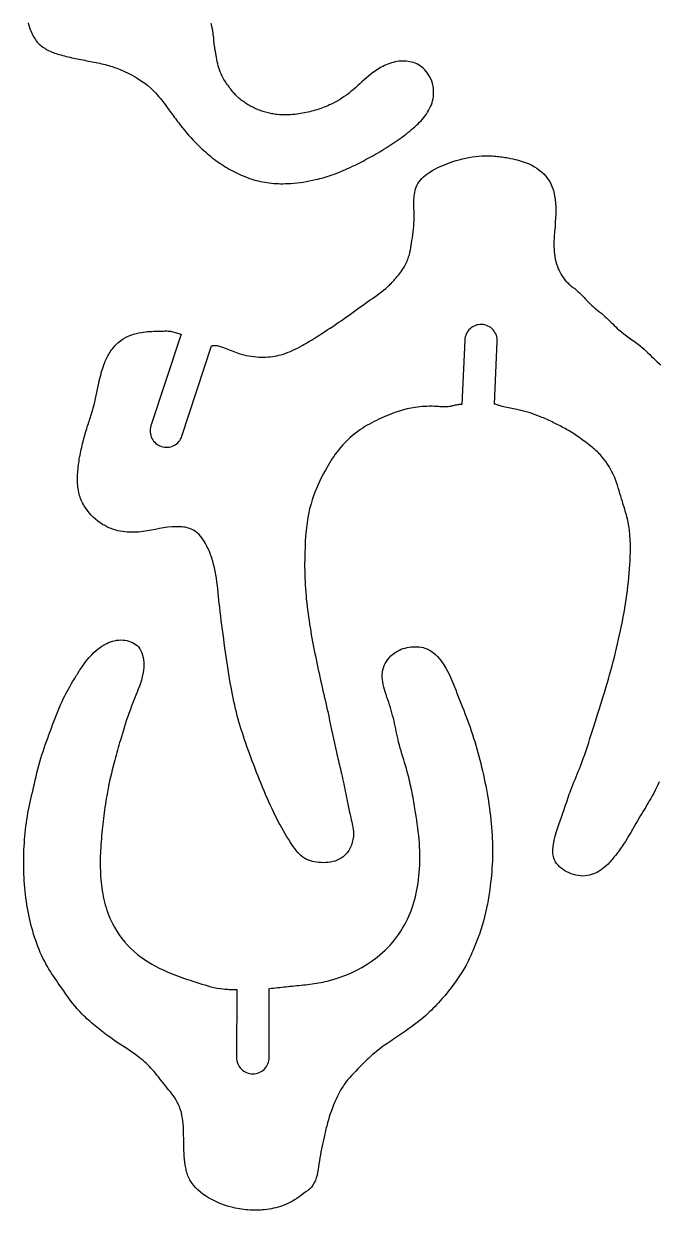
# Model space of a CAD drawing. Extents: x 0 to 235, y 0 to 140.
# Drawn here: x 1.4 to 30.7, y 2.2 to 56.8 of the extents above; entities that cross this region are included whole.
import ezdxf

# ---------------------------------------------------------------- set-up
doc = ezdxf.new("R2010")
doc.units = 0
doc.layers.add('CK_LEVEL_1', color=1, linetype='CONTINUOUS')

msp = doc.modelspace()

# ---------------------------------------------------------------- linework, layer by layer
at = {"layer": 'CK_LEVEL_1'}
msp.add_lwpolyline([(1.651, 56.871), (1.672, 56.794), (1.695, 56.717), (1.719, 56.64), (1.746, 56.565), (1.773, 56.495), (1.802, 56.426), (1.833, 56.358), (1.867, 56.291), (1.902, 56.226), (1.941, 56.162), (1.982, 56.1), (2.026, 56.041), (2.073, 55.984), (2.116, 55.937), (2.161, 55.891), (2.208, 55.848), (2.257, 55.807), (2.308, 55.767), (2.36, 55.73), (2.414, 55.694), (2.469, 55.661), (2.524, 55.629), (2.592, 55.594), (2.66, 55.562), (2.729, 55.531), (2.8, 55.503), (2.871, 55.477), (2.942, 55.452), (3.014, 55.429), (3.087, 55.407), (3.16, 55.386), (3.242, 55.363), (3.325, 55.341), (3.408, 55.321), (3.491, 55.3), (3.574, 55.281), (3.657, 55.262), (3.74, 55.244), (3.824, 55.227), (3.907, 55.209), (3.995, 55.192), (4.082, 55.174), (4.17, 55.157), (4.257, 55.14), (4.345, 55.123), (4.432, 55.106), (4.52, 55.089), (4.607, 55.071), (4.695, 55.054), (4.779, 55.037), (4.864, 55.019), (4.948, 55.002), (5.033, 54.983), (5.117, 54.963), (5.2, 54.943), (5.284, 54.921), (5.366, 54.898), (5.449, 54.874), (5.522, 54.851), (5.595, 54.826), (5.668, 54.8), (5.74, 54.774), (5.812, 54.746), (5.884, 54.717), (5.955, 54.687), (6.026, 54.655), (6.096, 54.623), (6.258, 54.546), (6.417, 54.464), (6.574, 54.377), (6.727, 54.285), (6.877, 54.187), (7.022, 54.084), (7.163, 53.974), (7.298, 53.859), (7.427, 53.737), (7.514, 53.647), (7.598, 53.555), (7.679, 53.46), (7.758, 53.364), (7.836, 53.265), (7.912, 53.165), (7.987, 53.065), (8.061, 52.963), (8.135, 52.862), (8.185, 52.794), (8.234, 52.726), (8.284, 52.658), (8.334, 52.591), (8.384, 52.523), (8.434, 52.456), (8.485, 52.389), (8.536, 52.322), (8.587, 52.255), (8.675, 52.142), (8.765, 52.029), (8.856, 51.917), (8.949, 51.806), (9.043, 51.697), (9.139, 51.589), (9.236, 51.483), (9.335, 51.378), (9.436, 51.275), (9.51, 51.201), (9.585, 51.129), (9.661, 51.058), (9.738, 50.988), (9.816, 50.919), (9.894, 50.851), (9.974, 50.784), (10.055, 50.718), (10.137, 50.653), (10.22, 50.59), (10.303, 50.528), (10.388, 50.467), (10.473, 50.407), (10.559, 50.349), (10.647, 50.292), (10.735, 50.237), (10.824, 50.183), (10.914, 50.131), (11.004, 50.08), (11.095, 50.031), (11.187, 49.984), (11.28, 49.939), (11.374, 49.895), (11.468, 49.853), (11.564, 49.812), (11.66, 49.774), (11.757, 49.737), (11.854, 49.703), (11.952, 49.67), (12.051, 49.64), (12.151, 49.611), (12.251, 49.585), (12.351, 49.561), (12.452, 49.54), (12.554, 49.521), (12.656, 49.504), (12.76, 49.49), (12.865, 49.478), (12.969, 49.469), (13.074, 49.463), (13.18, 49.458), (13.285, 49.456), (13.39, 49.456), (13.496, 49.458), (13.601, 49.462), (13.747, 49.47), (13.892, 49.481), (14.036, 49.495), (14.181, 49.513), (14.325, 49.533), (14.468, 49.557), (14.611, 49.583), (14.754, 49.612), (14.896, 49.644), (14.993, 49.667), (15.09, 49.692), (15.187, 49.718), (15.283, 49.745), (15.379, 49.773), (15.475, 49.803), (15.57, 49.834), (15.665, 49.867), (15.759, 49.9), (15.881, 49.946), (16.003, 49.994), (16.123, 50.044), (16.243, 50.096), (16.363, 50.149), (16.481, 50.204), (16.6, 50.26), (16.717, 50.317), (16.834, 50.375), (16.927, 50.422), (17.019, 50.469), (17.111, 50.517), (17.202, 50.565), (17.294, 50.614), (17.385, 50.663), (17.475, 50.713), (17.566, 50.763), (17.656, 50.814), (17.754, 50.87), (17.852, 50.928), (17.949, 50.985), (18.046, 51.044), (18.142, 51.104), (18.238, 51.164), (18.333, 51.225), (18.428, 51.287), (18.522, 51.35), (18.613, 51.413), (18.705, 51.476), (18.795, 51.541), (18.885, 51.607), (18.974, 51.674), (19.062, 51.741), (19.149, 51.81), (19.236, 51.881), (19.321, 51.952), (19.397, 52.016), (19.471, 52.082), (19.545, 52.149), (19.616, 52.217), (19.687, 52.287), (19.755, 52.36), (19.821, 52.434), (19.884, 52.51), (19.945, 52.589), (20.001, 52.667), (20.054, 52.749), (20.104, 52.832), (20.15, 52.917), (20.191, 53.005), (20.228, 53.094), (20.26, 53.185), (20.286, 53.278), (20.307, 53.373), (20.324, 53.488), (20.332, 53.604), (20.332, 53.721), (20.323, 53.838), (20.305, 53.954), (20.279, 54.068), (20.244, 54.18), (20.2, 54.289), (20.148, 54.395), (20.101, 54.476), (20.048, 54.554), (19.99, 54.628), (19.928, 54.698), (19.861, 54.763), (19.79, 54.824), (19.715, 54.879), (19.637, 54.929), (19.555, 54.972), (19.478, 55.006), (19.399, 55.035), (19.319, 55.059), (19.236, 55.078), (19.153, 55.092), (19.069, 55.101), (18.984, 55.106), (18.899, 55.106), (18.815, 55.102), (18.728, 55.094), (18.642, 55.081), (18.557, 55.064), (18.473, 55.044), (18.39, 55.02), (18.308, 54.993), (18.227, 54.963), (18.147, 54.93), (18.068, 54.894), (17.993, 54.858), (17.919, 54.819), (17.846, 54.778), (17.774, 54.736), (17.704, 54.691), (17.634, 54.645), (17.566, 54.597), (17.499, 54.548), (17.433, 54.497), (17.329, 54.412), (17.226, 54.325), (17.126, 54.236), (17.027, 54.145), (16.928, 54.054), (16.829, 53.963), (16.729, 53.873), (16.627, 53.784), (16.524, 53.698), (16.423, 53.618), (16.319, 53.541), (16.213, 53.467), (16.105, 53.395), (15.995, 53.327), (15.883, 53.262), (15.769, 53.2), (15.654, 53.141), (15.537, 53.085), (15.457, 53.049), (15.376, 53.015), (15.295, 52.982), (15.213, 52.95), (15.131, 52.92), (15.048, 52.892), (14.965, 52.865), (14.881, 52.839), (14.797, 52.815), (14.714, 52.792), (14.63, 52.771), (14.546, 52.751), (14.462, 52.732), (14.377, 52.715), (14.292, 52.699), (14.207, 52.685), (14.121, 52.672), (14.036, 52.66), (13.935, 52.648), (13.834, 52.639), (13.732, 52.631), (13.631, 52.626), (13.529, 52.624), (13.428, 52.625), (13.326, 52.628), (13.225, 52.634), (13.124, 52.643), (13.064, 52.651), (13.004, 52.659), (12.944, 52.668), (12.885, 52.679), (12.826, 52.691), (12.766, 52.703), (12.708, 52.717), (12.649, 52.732), (12.59, 52.748), (12.532, 52.765), (12.475, 52.783), (12.417, 52.802), (12.36, 52.822), (12.304, 52.843), (12.248, 52.865), (12.192, 52.888), (12.136, 52.912), (12.081, 52.937), (12.027, 52.963), (11.974, 52.99), (11.921, 53.018), (11.869, 53.047), (11.817, 53.077), (11.765, 53.107), (11.715, 53.139), (11.664, 53.172), (11.615, 53.206), (11.566, 53.24), (11.518, 53.275), (11.471, 53.311), (11.425, 53.348), (11.38, 53.386), (11.335, 53.425), (11.291, 53.465), (11.249, 53.506), (11.208, 53.548), (11.168, 53.59), (11.129, 53.634), (11.091, 53.679), (11.054, 53.724), (11.018, 53.77), (10.983, 53.816), (10.947, 53.863), (10.913, 53.911), (10.878, 53.958), (10.836, 54.018), (10.794, 54.077), (10.753, 54.137), (10.712, 54.198), (10.674, 54.259), (10.636, 54.322), (10.601, 54.385), (10.568, 54.448), (10.537, 54.514), (10.5, 54.604), (10.467, 54.696), (10.438, 54.79), (10.412, 54.886), (10.389, 54.982), (10.367, 55.079), (10.348, 55.177), (10.329, 55.274), (10.311, 55.372), (10.302, 55.419), (10.293, 55.467), (10.284, 55.514), (10.276, 55.561), (10.267, 55.608), (10.259, 55.655), (10.252, 55.703), (10.245, 55.75), (10.238, 55.797), (10.229, 55.874), (10.221, 55.95), (10.213, 56.026), (10.206, 56.103), (10.199, 56.179), (10.192, 56.256), (10.183, 56.332), (10.173, 56.408), (10.162, 56.484), (10.154, 56.528), (10.145, 56.573), (10.136, 56.617), (10.126, 56.662), (10.116, 56.706), (10.105, 56.75), (10.094, 56.795), (10.083, 56.839)], dxfattribs=at)
msp.add_lwpolyline([(30.732, 21.899), (30.669, 21.77), (30.604, 21.641), (30.539, 21.513), (30.472, 21.386), (30.404, 21.259), (30.335, 21.133), (30.278, 21.034), (30.221, 20.935), (30.163, 20.837), (30.104, 20.739), (30.045, 20.641), (29.986, 20.543), (29.927, 20.445), (29.868, 20.347), (29.81, 20.249), (29.73, 20.112), (29.651, 19.975), (29.573, 19.837), (29.494, 19.7), (29.415, 19.563), (29.335, 19.426), (29.253, 19.291), (29.17, 19.156), (29.084, 19.023), (29.039, 18.957), (28.994, 18.89), (28.948, 18.824), (28.901, 18.759), (28.854, 18.694), (28.805, 18.629), (28.757, 18.565), (28.707, 18.502), (28.657, 18.439), (28.611, 18.383), (28.565, 18.327), (28.518, 18.273), (28.47, 18.219), (28.421, 18.166), (28.371, 18.114), (28.319, 18.064), (28.265, 18.014), (28.21, 17.967), (28.133, 17.905), (28.052, 17.846), (27.968, 17.792), (27.882, 17.742), (27.793, 17.698), (27.702, 17.658), (27.609, 17.625), (27.515, 17.599), (27.42, 17.579), (27.314, 17.566), (27.207, 17.562), (27.1, 17.567), (26.993, 17.579), (26.887, 17.6), (26.781, 17.628), (26.676, 17.664), (26.573, 17.707), (26.472, 17.757), (26.383, 17.808), (26.296, 17.864), (26.214, 17.925), (26.136, 17.991), (26.065, 18.062), (26.002, 18.138), (25.947, 18.218), (25.901, 18.302), (25.867, 18.39), (25.849, 18.456), (25.836, 18.524), (25.828, 18.592), (25.825, 18.663), (25.826, 18.734), (25.83, 18.805), (25.837, 18.877), (25.847, 18.949), (25.858, 19.02), (25.893, 19.208), (25.935, 19.393), (25.984, 19.574), (26.038, 19.753), (26.096, 19.93), (26.157, 20.105), (26.219, 20.28), (26.282, 20.455), (26.345, 20.631), (26.379, 20.73), (26.414, 20.829), (26.448, 20.929), (26.482, 21.028), (26.516, 21.128), (26.55, 21.227), (26.585, 21.327), (26.621, 21.426), (26.657, 21.525), (26.704, 21.647), (26.752, 21.769), (26.801, 21.89), (26.851, 22.011), (26.901, 22.132), (26.95, 22.253), (27, 22.375), (27.049, 22.496), (27.097, 22.618), (27.165, 22.798), (27.231, 22.979), (27.295, 23.161), (27.357, 23.343), (27.418, 23.526), (27.477, 23.71), (27.536, 23.893), (27.595, 24.077), (27.653, 24.261), (27.715, 24.457), (27.778, 24.653), (27.841, 24.848), (27.903, 25.044), (27.965, 25.239), (28.027, 25.435), (28.089, 25.631), (28.149, 25.827), (28.209, 26.024), (28.269, 26.226), (28.328, 26.428), (28.387, 26.631), (28.444, 26.834), (28.5, 27.038), (28.554, 27.241), (28.608, 27.445), (28.661, 27.65), (28.712, 27.855), (28.762, 28.059), (28.811, 28.263), (28.858, 28.468), (28.904, 28.673), (28.949, 28.879), (28.992, 29.085), (29.033, 29.291), (29.072, 29.497), (29.11, 29.704), (29.144, 29.905), (29.176, 30.106), (29.207, 30.307), (29.236, 30.509), (29.262, 30.711), (29.287, 30.913), (29.31, 31.116), (29.33, 31.319), (29.349, 31.522), (29.365, 31.714), (29.378, 31.907), (29.389, 32.1), (29.396, 32.293), (29.401, 32.486), (29.401, 32.679), (29.398, 32.872), (29.39, 33.065), (29.377, 33.258), (29.37, 33.343), (29.361, 33.429), (29.351, 33.514), (29.34, 33.6), (29.328, 33.685), (29.314, 33.769), (29.298, 33.854), (29.281, 33.938), (29.262, 34.022), (29.24, 34.11), (29.217, 34.198), (29.191, 34.286), (29.165, 34.373), (29.138, 34.461), (29.111, 34.548), (29.083, 34.635), (29.056, 34.722), (29.029, 34.809), (28.991, 34.936), (28.954, 35.064), (28.917, 35.191), (28.88, 35.319), (28.842, 35.446), (28.802, 35.572), (28.759, 35.698), (28.714, 35.822), (28.664, 35.945), (28.61, 36.068), (28.551, 36.19), (28.488, 36.309), (28.42, 36.426), (28.348, 36.54), (28.271, 36.651), (28.19, 36.758), (28.105, 36.863), (28.015, 36.963), (27.965, 37.015), (27.914, 37.066), (27.862, 37.116), (27.809, 37.165), (27.755, 37.213), (27.701, 37.26), (27.646, 37.307), (27.59, 37.353), (27.533, 37.398), (27.419, 37.489), (27.303, 37.577), (27.185, 37.664), (27.067, 37.748), (26.946, 37.83), (26.825, 37.911), (26.702, 37.989), (26.577, 38.065), (26.452, 38.138), (26.388, 38.175), (26.323, 38.211), (26.258, 38.246), (26.193, 38.281), (26.128, 38.315), (26.062, 38.349), (25.997, 38.382), (25.931, 38.415), (25.864, 38.447), (25.797, 38.48), (25.73, 38.512), (25.663, 38.543), (25.595, 38.574), (25.528, 38.604), (25.46, 38.634), (25.391, 38.663), (25.323, 38.692), (25.254, 38.72), (25.136, 38.766), (25.017, 38.81), (24.897, 38.853), (24.776, 38.893), (24.655, 38.93), (24.533, 38.966), (24.41, 38.999), (24.287, 39.029), (24.163, 39.056), (24.087, 39.071), (24.012, 39.086), (23.936, 39.1), (23.861, 39.114), (23.786, 39.129), (23.711, 39.144), (23.636, 39.16), (23.561, 39.178), (23.487, 39.197), (23.448, 39.208), (23.41, 39.219), (23.371, 39.231), (23.333, 39.243), (23.294, 39.256), (23.256, 39.268), (23.218, 39.281), (23.179, 39.294), (23.141, 39.307), (23.268, 42.187, 0.414214), (22.551, 42.97, 0.414214), (21.768, 42.253), (21.637, 39.278), (21.618, 39.278), (21.598, 39.279), (21.578, 39.279), (21.558, 39.279), (21.539, 39.279), (21.519, 39.278), (21.499, 39.277), (21.48, 39.276), (21.46, 39.274), (21.416, 39.269), (21.371, 39.26), (21.327, 39.251), (21.283, 39.24), (21.238, 39.229), (21.194, 39.217), (21.15, 39.206), (21.106, 39.196), (21.062, 39.187), (20.999, 39.179), (20.936, 39.174), (20.872, 39.172), (20.808, 39.172), (20.744, 39.175), (20.68, 39.178), (20.616, 39.183), (20.551, 39.188), (20.487, 39.192), (20.374, 39.198), (20.261, 39.202), (20.148, 39.202), (20.035, 39.2), (19.923, 39.196), (19.811, 39.188), (19.699, 39.178), (19.588, 39.165), (19.477, 39.149), (19.298, 39.117), (19.12, 39.078), (18.944, 39.033), (18.768, 38.982), (18.594, 38.925), (18.422, 38.863), (18.251, 38.797), (18.082, 38.726), (17.914, 38.653), (17.804, 38.602), (17.695, 38.551), (17.587, 38.497), (17.48, 38.442), (17.374, 38.385), (17.269, 38.326), (17.166, 38.264), (17.064, 38.201), (16.963, 38.134), (16.837, 38.045), (16.713, 37.951), (16.593, 37.853), (16.476, 37.751), (16.362, 37.645), (16.252, 37.535), (16.145, 37.422), (16.043, 37.305), (15.944, 37.185), (15.87, 37.089), (15.798, 36.991), (15.728, 36.891), (15.661, 36.79), (15.595, 36.687), (15.531, 36.583), (15.469, 36.478), (15.408, 36.372), (15.348, 36.265), (15.259, 36.099), (15.172, 35.932), (15.089, 35.763), (15.01, 35.592), (14.935, 35.42), (14.864, 35.246), (14.798, 35.071), (14.738, 34.893), (14.684, 34.714), (14.62, 34.471), (14.566, 34.226), (14.522, 33.978), (14.486, 33.728), (14.458, 33.477), (14.436, 33.225), (14.419, 32.972), (14.407, 32.719), (14.399, 32.466), (14.395, 32.299), (14.392, 32.133), (14.391, 31.967), (14.391, 31.801), (14.393, 31.635), (14.396, 31.469), (14.401, 31.303), (14.407, 31.137), (14.416, 30.972), (14.426, 30.807), (14.439, 30.643), (14.453, 30.479), (14.468, 30.314), (14.486, 30.15), (14.504, 29.986), (14.525, 29.822), (14.546, 29.659), (14.569, 29.495), (14.593, 29.332), (14.617, 29.169), (14.643, 29.006), (14.67, 28.843), (14.698, 28.681), (14.727, 28.519), (14.757, 28.356), (14.787, 28.194), (14.818, 28.033), (14.85, 27.871), (14.883, 27.709), (14.916, 27.548), (14.95, 27.386), (14.984, 27.225), (15.019, 27.064), (15.054, 26.903), (15.09, 26.742), (15.126, 26.581), (15.162, 26.42), (15.198, 26.26), (15.235, 26.099), (15.272, 25.939), (15.308, 25.778), (15.345, 25.618), (15.381, 25.457), (15.417, 25.296), (15.453, 25.136), (15.498, 24.928), (15.543, 24.72), (15.588, 24.512), (15.632, 24.304), (15.677, 24.096), (15.721, 23.889), (15.766, 23.681), (15.812, 23.473), (15.858, 23.266), (15.88, 23.169), (15.903, 23.073), (15.925, 22.976), (15.947, 22.88), (15.97, 22.783), (15.992, 22.687), (16.015, 22.59), (16.037, 22.494), (16.059, 22.397), (16.086, 22.281), (16.113, 22.165), (16.139, 22.049), (16.165, 21.933), (16.19, 21.817), (16.215, 21.701), (16.24, 21.584), (16.264, 21.468), (16.287, 21.351), (16.309, 21.237), (16.331, 21.123), (16.352, 21.008), (16.374, 20.894), (16.396, 20.78), (16.419, 20.666), (16.443, 20.552), (16.469, 20.439), (16.496, 20.326), (16.518, 20.238), (16.541, 20.149), (16.563, 20.061), (16.584, 19.973), (16.602, 19.884), (16.618, 19.794), (16.631, 19.704), (16.639, 19.613), (16.641, 19.521), (16.635, 19.386), (16.616, 19.251), (16.585, 19.118), (16.543, 18.987), (16.489, 18.861), (16.424, 18.742), (16.348, 18.632), (16.262, 18.532), (16.165, 18.445), (16.079, 18.384), (15.988, 18.332), (15.892, 18.289), (15.791, 18.254), (15.687, 18.226), (15.58, 18.204), (15.471, 18.19), (15.361, 18.181), (15.25, 18.177), (15.149, 18.178), (15.048, 18.184), (14.948, 18.195), (14.85, 18.21), (14.754, 18.231), (14.66, 18.257), (14.569, 18.29), (14.482, 18.329), (14.399, 18.374), (14.31, 18.433), (14.227, 18.5), (14.148, 18.574), (14.073, 18.653), (14.001, 18.738), (13.933, 18.826), (13.868, 18.917), (13.805, 19.01), (13.743, 19.104), (13.658, 19.238), (13.575, 19.373), (13.494, 19.507), (13.416, 19.642), (13.34, 19.777), (13.265, 19.913), (13.192, 20.05), (13.121, 20.187), (13.051, 20.325), (12.971, 20.487), (12.892, 20.651), (12.815, 20.816), (12.739, 20.982), (12.665, 21.149), (12.592, 21.316), (12.52, 21.484), (12.449, 21.653), (12.38, 21.822), (12.31, 21.994), (12.242, 22.166), (12.174, 22.339), (12.108, 22.512), (12.042, 22.685), (11.978, 22.858), (11.914, 23.032), (11.85, 23.206), (11.788, 23.38), (11.733, 23.534), (11.679, 23.689), (11.626, 23.844), (11.574, 24), (11.523, 24.156), (11.473, 24.312), (11.425, 24.468), (11.378, 24.626), (11.333, 24.783), (11.289, 24.946), (11.247, 25.109), (11.206, 25.272), (11.168, 25.436), (11.131, 25.601), (11.096, 25.766), (11.062, 25.931), (11.03, 26.096), (10.999, 26.262), (10.963, 26.463), (10.929, 26.665), (10.896, 26.867), (10.865, 27.069), (10.835, 27.271), (10.805, 27.473), (10.776, 27.675), (10.747, 27.878), (10.718, 28.08), (10.689, 28.287), (10.66, 28.493), (10.631, 28.7), (10.602, 28.907), (10.574, 29.114), (10.548, 29.32), (10.522, 29.527), (10.498, 29.735), (10.476, 29.942), (10.459, 30.109), (10.442, 30.276), (10.426, 30.443), (10.409, 30.61), (10.392, 30.777), (10.373, 30.944), (10.351, 31.111), (10.327, 31.277), (10.3, 31.443), (10.285, 31.523), (10.27, 31.602), (10.253, 31.682), (10.236, 31.761), (10.217, 31.839), (10.198, 31.917), (10.177, 31.995), (10.155, 32.073), (10.131, 32.149), (10.108, 32.221), (10.083, 32.293), (10.057, 32.364), (10.03, 32.435), (10.001, 32.505), (9.971, 32.575), (9.939, 32.645), (9.906, 32.714), (9.871, 32.784), (9.823, 32.875), (9.772, 32.964), (9.717, 33.052), (9.659, 33.136), (9.597, 33.217), (9.53, 33.292), (9.459, 33.362), (9.382, 33.425), (9.3, 33.479), (9.236, 33.515), (9.168, 33.545), (9.098, 33.571), (9.026, 33.593), (8.953, 33.612), (8.878, 33.626), (8.802, 33.638), (8.726, 33.646), (8.65, 33.652), (8.457, 33.656), (8.266, 33.646), (8.076, 33.626), (7.887, 33.598), (7.699, 33.565), (7.511, 33.529), (7.323, 33.493), (7.135, 33.46), (6.945, 33.432), (6.841, 33.42), (6.736, 33.41), (6.632, 33.403), (6.527, 33.399), (6.422, 33.398), (6.317, 33.4), (6.213, 33.406), (6.109, 33.416), (6.005, 33.43), (5.897, 33.449), (5.79, 33.472), (5.684, 33.5), (5.579, 33.532), (5.476, 33.569), (5.374, 33.61), (5.275, 33.656), (5.177, 33.706), (5.082, 33.761), (4.968, 33.834), (4.859, 33.913), (4.753, 33.999), (4.653, 34.09), (4.558, 34.187), (4.468, 34.288), (4.384, 34.394), (4.306, 34.505), (4.234, 34.619), (4.197, 34.684), (4.162, 34.75), (4.129, 34.817), (4.099, 34.884), (4.07, 34.953), (4.045, 35.023), (4.021, 35.093), (4.001, 35.164), (3.983, 35.235), (3.966, 35.316), (3.952, 35.396), (3.941, 35.477), (3.933, 35.559), (3.927, 35.641), (3.923, 35.723), (3.922, 35.806), (3.922, 35.888), (3.924, 35.97), (3.928, 36.06), (3.933, 36.149), (3.94, 36.238), (3.948, 36.327), (3.957, 36.416), (3.968, 36.504), (3.98, 36.593), (3.994, 36.681), (4.008, 36.769), (4.024, 36.859), (4.041, 36.949), (4.059, 37.039), (4.078, 37.129), (4.098, 37.218), (4.118, 37.308), (4.14, 37.397), (4.162, 37.486), (4.184, 37.575), (4.207, 37.66), (4.229, 37.745), (4.252, 37.829), (4.276, 37.914), (4.3, 37.998), (4.325, 38.082), (4.35, 38.166), (4.376, 38.25), (4.403, 38.334), (4.427, 38.406), (4.451, 38.479), (4.475, 38.552), (4.499, 38.625), (4.523, 38.697), (4.546, 38.77), (4.569, 38.843), (4.592, 38.916), (4.614, 38.989), (4.653, 39.13), (4.689, 39.271), (4.723, 39.413), (4.755, 39.556), (4.785, 39.699), (4.815, 39.842), (4.845, 39.985), (4.875, 40.129), (4.905, 40.272), (4.929, 40.379), (4.954, 40.485), (4.98, 40.591), (5.008, 40.697), (5.037, 40.802), (5.069, 40.907), (5.103, 41.01), (5.139, 41.113), (5.179, 41.215), (5.205, 41.277), (5.232, 41.339), (5.26, 41.4), (5.29, 41.461), (5.321, 41.521), (5.353, 41.58), (5.388, 41.639), (5.423, 41.696), (5.46, 41.753), (5.495, 41.802), (5.532, 41.851), (5.569, 41.899), (5.609, 41.946), (5.649, 41.992), (5.691, 42.036), (5.734, 42.079), (5.779, 42.12), (5.825, 42.16), (5.926, 42.237), (6.032, 42.308), (6.143, 42.371), (6.258, 42.427), (6.377, 42.477), (6.498, 42.519), (6.622, 42.556), (6.747, 42.585), (6.872, 42.609), (6.967, 42.623), (7.062, 42.633), (7.157, 42.641), (7.252, 42.648), (7.347, 42.652), (7.442, 42.656), (7.537, 42.659), (7.633, 42.661), (7.729, 42.665), (7.782, 42.667), (7.835, 42.669), (7.888, 42.67), (7.942, 42.671), (7.995, 42.672), (8.048, 42.671), (8.1, 42.668), (8.153, 42.664), (8.205, 42.658), (8.26, 42.649), (8.315, 42.638), (8.37, 42.624), (8.425, 42.609), (8.479, 42.592), (8.533, 42.574), (8.587, 42.556), (8.641, 42.536), (8.695, 42.517), (7.311, 38.296), (7.311, 38.296, 0.414214), (7.79, 37.349, 0.414214), (8.737, 37.829), (10.1, 41.986), (10.112, 41.989), (10.124, 41.991), (10.136, 41.994), (10.148, 41.996), (10.161, 41.998), (10.173, 42), (10.185, 42.002), (10.197, 42.003), (10.209, 42.004), (10.258, 42.006), (10.307, 42.004), (10.356, 41.997), (10.405, 41.987), (10.454, 41.975), (10.502, 41.96), (10.55, 41.943), (10.598, 41.925), (10.646, 41.907), (10.727, 41.875), (10.807, 41.843), (10.886, 41.811), (10.965, 41.78), (11.044, 41.75), (11.123, 41.72), (11.202, 41.692), (11.281, 41.664), (11.361, 41.638), (11.473, 41.605), (11.586, 41.576), (11.7, 41.549), (11.816, 41.526), (11.932, 41.507), (12.049, 41.492), (12.167, 41.48), (12.284, 41.472), (12.402, 41.468), (12.503, 41.467), (12.604, 41.47), (12.704, 41.476), (12.805, 41.484), (12.904, 41.496), (13.004, 41.511), (13.102, 41.529), (13.2, 41.551), (13.297, 41.575), (13.41, 41.609), (13.522, 41.646), (13.633, 41.688), (13.742, 41.733), (13.85, 41.781), (13.957, 41.832), (14.063, 41.885), (14.168, 41.941), (14.272, 41.998), (14.36, 42.047), (14.447, 42.098), (14.534, 42.15), (14.62, 42.202), (14.706, 42.254), (14.791, 42.308), (14.876, 42.361), (14.961, 42.415), (15.046, 42.469), (15.175, 42.551), (15.304, 42.634), (15.432, 42.717), (15.56, 42.801), (15.688, 42.885), (15.815, 42.97), (15.942, 43.055), (16.068, 43.142), (16.194, 43.229), (16.318, 43.317), (16.442, 43.406), (16.565, 43.495), (16.689, 43.584), (16.812, 43.674), (16.935, 43.763), (17.059, 43.852), (17.183, 43.941), (17.308, 44.028), (17.413, 44.101), (17.518, 44.173), (17.623, 44.245), (17.727, 44.318), (17.83, 44.393), (17.932, 44.469), (18.031, 44.547), (18.128, 44.628), (18.223, 44.713), (18.261, 44.749), (18.299, 44.785), (18.336, 44.822), (18.373, 44.86), (18.409, 44.898), (18.445, 44.936), (18.48, 44.975), (18.516, 45.014), (18.551, 45.053), (18.605, 45.115), (18.658, 45.177), (18.711, 45.24), (18.762, 45.303), (18.811, 45.368), (18.859, 45.434), (18.905, 45.501), (18.949, 45.569), (18.99, 45.639), (19.023, 45.699), (19.054, 45.761), (19.083, 45.823), (19.11, 45.886), (19.135, 45.95), (19.159, 46.015), (19.18, 46.08), (19.2, 46.146), (19.218, 46.212), (19.232, 46.266), (19.245, 46.321), (19.256, 46.376), (19.267, 46.431), (19.278, 46.487), (19.287, 46.542), (19.296, 46.598), (19.305, 46.653), (19.314, 46.709), (19.334, 46.839), (19.353, 46.97), (19.371, 47.101), (19.387, 47.232), (19.402, 47.363), (19.414, 47.495), (19.423, 47.626), (19.43, 47.757), (19.434, 47.888), (19.434, 47.97), (19.434, 48.052), (19.433, 48.134), (19.431, 48.216), (19.429, 48.299), (19.427, 48.381), (19.426, 48.464), (19.425, 48.548), (19.426, 48.632), (19.428, 48.718), (19.432, 48.804), (19.438, 48.889), (19.448, 48.974), (19.461, 49.058), (19.478, 49.141), (19.5, 49.222), (19.527, 49.3), (19.56, 49.376), (19.607, 49.462), (19.662, 49.543), (19.724, 49.621), (19.792, 49.695), (19.865, 49.765), (19.943, 49.831), (20.024, 49.894), (20.108, 49.953), (20.194, 50.01), (20.303, 50.076), (20.413, 50.138), (20.525, 50.196), (20.637, 50.25), (20.751, 50.301), (20.867, 50.348), (20.983, 50.392), (21.1, 50.434), (21.219, 50.474), (21.365, 50.519), (21.512, 50.561), (21.66, 50.6), (21.81, 50.634), (21.96, 50.665), (22.112, 50.69), (22.263, 50.711), (22.416, 50.727), (22.568, 50.737), (22.647, 50.741), (22.725, 50.742), (22.803, 50.742), (22.881, 50.741), (22.96, 50.739), (23.038, 50.735), (23.116, 50.73), (23.194, 50.723), (23.272, 50.716), (23.342, 50.708), (23.411, 50.7), (23.481, 50.69), (23.55, 50.68), (23.619, 50.669), (23.688, 50.658), (23.757, 50.645), (23.826, 50.633), (23.895, 50.619), (23.99, 50.599), (24.085, 50.577), (24.179, 50.554), (24.273, 50.529), (24.366, 50.501), (24.459, 50.471), (24.551, 50.439), (24.642, 50.403), (24.732, 50.364), (24.854, 50.304), (24.974, 50.238), (25.09, 50.165), (25.201, 50.085), (25.307, 49.999), (25.407, 49.906), (25.499, 49.808), (25.583, 49.702), (25.658, 49.591), (25.699, 49.521), (25.736, 49.448), (25.769, 49.374), (25.8, 49.298), (25.827, 49.22), (25.851, 49.142), (25.873, 49.062), (25.892, 48.983), (25.908, 48.902), (25.934, 48.731), (25.952, 48.559), (25.961, 48.387), (25.963, 48.214), (25.959, 48.041), (25.951, 47.868), (25.939, 47.694), (25.926, 47.521), (25.911, 47.348), (25.904, 47.261), (25.897, 47.174), (25.891, 47.087), (25.885, 47), (25.881, 46.913), (25.877, 46.826), (25.875, 46.739), (25.875, 46.651), (25.876, 46.564), (25.881, 46.448), (25.89, 46.331), (25.903, 46.215), (25.92, 46.1), (25.941, 45.985), (25.968, 45.871), (26, 45.759), (26.037, 45.648), (26.079, 45.538), (26.118, 45.451), (26.161, 45.364), (26.208, 45.28), (26.258, 45.198), (26.313, 45.119), (26.371, 45.043), (26.432, 44.97), (26.498, 44.9), (26.567, 44.835), (26.603, 44.803), (26.641, 44.772), (26.678, 44.742), (26.717, 44.712), (26.755, 44.682), (26.793, 44.653), (26.832, 44.623), (26.87, 44.593), (26.907, 44.563), (26.982, 44.497), (27.054, 44.429), (27.125, 44.359), (27.194, 44.288), (27.263, 44.215), (27.331, 44.143), (27.4, 44.07), (27.469, 43.999), (27.54, 43.929), (27.614, 43.861), (27.689, 43.794), (27.766, 43.729), (27.844, 43.664), (27.921, 43.6), (27.999, 43.536), (28.077, 43.472), (28.154, 43.406), (28.229, 43.34), (28.302, 43.273), (28.373, 43.205), (28.444, 43.136), (28.514, 43.066), (28.584, 42.997), (28.654, 42.927), (28.725, 42.859), (28.797, 42.792), (28.87, 42.726), (28.985, 42.629), (29.104, 42.536), (29.224, 42.445), (29.346, 42.356), (29.469, 42.268), (29.591, 42.18), (29.712, 42.09), (29.831, 41.998), (29.947, 41.903), (30.036, 41.826), (30.122, 41.746), (30.208, 41.665), (30.292, 41.584), (30.377, 41.501), (30.462, 41.419), (30.547, 41.337), (30.634, 41.257), (30.723, 41.178), (30.808, 41.107)], format="xyb", dxfattribs=at)
msp.add_lwpolyline([(11.972, 2.166), (11.874, 2.17), (11.776, 2.177), (11.678, 2.185), (11.581, 2.197), (11.483, 2.21), (11.386, 2.226), (11.29, 2.244), (11.193, 2.263), (11.098, 2.285), (10.965, 2.319), (10.834, 2.356), (10.705, 2.398), (10.576, 2.444), (10.449, 2.494), (10.324, 2.549), (10.2, 2.608), (10.078, 2.673), (9.957, 2.742), (9.829, 2.823), (9.705, 2.91), (9.585, 3.003), (9.471, 3.102), (9.364, 3.207), (9.266, 3.319), (9.178, 3.437), (9.101, 3.561), (9.036, 3.692), (9.012, 3.75), (8.991, 3.81), (8.971, 3.87), (8.954, 3.932), (8.939, 3.994), (8.925, 4.056), (8.913, 4.119), (8.902, 4.182), (8.892, 4.246), (8.873, 4.383), (8.858, 4.52), (8.846, 4.657), (8.837, 4.794), (8.83, 4.931), (8.826, 5.069), (8.822, 5.206), (8.82, 5.344), (8.818, 5.483), (8.816, 5.615), (8.814, 5.747), (8.81, 5.88), (8.804, 6.012), (8.794, 6.143), (8.781, 6.274), (8.763, 6.404), (8.739, 6.534), (8.709, 6.662), (8.694, 6.717), (8.677, 6.773), (8.659, 6.827), (8.64, 6.882), (8.619, 6.936), (8.597, 6.989), (8.574, 7.042), (8.549, 7.094), (8.522, 7.145), (8.467, 7.243), (8.406, 7.339), (8.342, 7.432), (8.275, 7.524), (8.205, 7.614), (8.134, 7.703), (8.062, 7.791), (7.989, 7.88), (7.917, 7.969), (7.851, 8.053), (7.785, 8.137), (7.719, 8.222), (7.653, 8.307), (7.587, 8.391), (7.52, 8.474), (7.452, 8.556), (7.382, 8.637), (7.311, 8.716), (7.239, 8.792), (7.164, 8.865), (7.088, 8.937), (7.01, 9.007), (6.931, 9.076), (6.85, 9.142), (6.767, 9.208), (6.684, 9.271), (6.599, 9.334), (6.481, 9.417), (6.362, 9.499), (6.242, 9.579), (6.121, 9.658), (5.999, 9.737), (5.878, 9.816), (5.758, 9.895), (5.638, 9.976), (5.52, 10.058), (5.44, 10.116), (5.361, 10.174), (5.283, 10.233), (5.205, 10.292), (5.127, 10.353), (5.05, 10.414), (4.973, 10.475), (4.897, 10.537), (4.82, 10.599), (4.743, 10.662), (4.665, 10.726), (4.588, 10.79), (4.512, 10.855), (4.437, 10.92), (4.362, 10.987), (4.289, 11.054), (4.216, 11.123), (4.146, 11.193), (4.028, 11.317), (3.915, 11.445), (3.805, 11.577), (3.698, 11.711), (3.594, 11.848), (3.492, 11.986), (3.392, 12.126), (3.292, 12.267), (3.193, 12.408), (3.117, 12.515), (3.041, 12.623), (2.966, 12.73), (2.892, 12.839), (2.818, 12.947), (2.746, 13.057), (2.675, 13.167), (2.607, 13.279), (2.54, 13.391), (2.469, 13.519), (2.4, 13.648), (2.334, 13.779), (2.272, 13.912), (2.212, 14.046), (2.154, 14.181), (2.1, 14.317), (2.048, 14.454), (1.999, 14.593), (1.95, 14.738), (1.903, 14.885), (1.859, 15.032), (1.818, 15.18), (1.779, 15.329), (1.743, 15.478), (1.709, 15.628), (1.677, 15.778), (1.648, 15.929), (1.62, 16.084), (1.594, 16.241), (1.57, 16.397), (1.549, 16.554), (1.529, 16.711), (1.512, 16.869), (1.497, 17.026), (1.484, 17.184), (1.473, 17.342), (1.464, 17.501), (1.457, 17.66), (1.452, 17.819), (1.448, 17.978), (1.447, 18.137), (1.447, 18.297), (1.45, 18.456), (1.454, 18.615), (1.459, 18.774), (1.467, 18.93), (1.476, 19.086), (1.486, 19.241), (1.499, 19.396), (1.513, 19.551), (1.53, 19.706), (1.549, 19.861), (1.57, 20.015), (1.593, 20.169), (1.617, 20.314), (1.643, 20.459), (1.671, 20.604), (1.7, 20.748), (1.731, 20.893), (1.762, 21.037), (1.794, 21.181), (1.826, 21.325), (1.859, 21.469), (1.898, 21.639), (1.936, 21.809), (1.975, 21.979), (2.015, 22.149), (2.057, 22.318), (2.099, 22.487), (2.144, 22.655), (2.19, 22.823), (2.239, 22.99), (2.287, 23.145), (2.337, 23.299), (2.389, 23.452), (2.442, 23.606), (2.497, 23.759), (2.552, 23.911), (2.608, 24.064), (2.664, 24.216), (2.721, 24.368), (2.779, 24.524), (2.837, 24.68), (2.895, 24.836), (2.955, 24.991), (3.016, 25.146), (3.079, 25.299), (3.144, 25.452), (3.212, 25.603), (3.284, 25.753), (3.341, 25.867), (3.4, 25.98), (3.46, 26.093), (3.522, 26.204), (3.586, 26.315), (3.65, 26.425), (3.715, 26.535), (3.781, 26.644), (3.848, 26.753), (3.882, 26.809), (3.917, 26.865), (3.952, 26.921), (3.987, 26.976), (4.022, 27.032), (4.058, 27.087), (4.095, 27.142), (4.132, 27.196), (4.169, 27.251), (4.262, 27.379), (4.359, 27.504), (4.46, 27.626), (4.567, 27.743), (4.678, 27.855), (4.796, 27.961), (4.918, 28.059), (5.047, 28.149), (5.183, 28.229), (5.269, 28.274), (5.358, 28.314), (5.449, 28.35), (5.541, 28.38), (5.635, 28.404), (5.731, 28.422), (5.828, 28.433), (5.926, 28.438), (6.025, 28.434), (6.113, 28.424), (6.201, 28.408), (6.288, 28.385), (6.372, 28.356), (6.454, 28.321), (6.531, 28.279), (6.604, 28.232), (6.67, 28.178), (6.73, 28.118), (6.795, 28.035), (6.848, 27.944), (6.892, 27.846), (6.925, 27.743), (6.95, 27.635), (6.966, 27.524), (6.976, 27.412), (6.978, 27.299), (6.974, 27.187), (6.96, 27.033), (6.937, 26.883), (6.906, 26.735), (6.868, 26.59), (6.824, 26.448), (6.775, 26.307), (6.723, 26.167), (6.669, 26.028), (6.614, 25.89), (6.584, 25.814), (6.553, 25.739), (6.523, 25.663), (6.494, 25.588), (6.464, 25.512), (6.434, 25.436), (6.405, 25.36), (6.377, 25.284), (6.348, 25.208), (6.293, 25.056), (6.239, 24.904), (6.187, 24.751), (6.137, 24.597), (6.087, 24.443), (6.039, 24.289), (5.991, 24.135), (5.945, 23.98), (5.899, 23.825), (5.866, 23.71), (5.833, 23.596), (5.8, 23.481), (5.768, 23.366), (5.736, 23.252), (5.705, 23.137), (5.674, 23.022), (5.643, 22.906), (5.613, 22.791), (5.569, 22.622), (5.526, 22.453), (5.485, 22.284), (5.444, 22.114), (5.406, 21.944), (5.369, 21.773), (5.334, 21.603), (5.301, 21.431), (5.27, 21.26), (5.249, 21.13), (5.229, 21.001), (5.209, 20.871), (5.191, 20.741), (5.174, 20.611), (5.158, 20.481), (5.142, 20.35), (5.126, 20.22), (5.111, 20.09), (5.095, 19.955), (5.08, 19.821), (5.066, 19.686), (5.051, 19.552), (5.038, 19.417), (5.025, 19.282), (5.014, 19.147), (5.003, 19.013), (4.994, 18.878), (4.986, 18.743), (4.98, 18.608), (4.975, 18.473), (4.972, 18.338), (4.97, 18.203), (4.97, 18.068), (4.973, 17.933), (4.977, 17.798), (4.983, 17.663), (4.991, 17.531), (5.001, 17.399), (5.013, 17.268), (5.028, 17.136), (5.045, 17.005), (5.065, 16.874), (5.088, 16.744), (5.113, 16.614), (5.141, 16.485), (5.172, 16.358), (5.205, 16.232), (5.242, 16.107), (5.282, 15.983), (5.325, 15.86), (5.372, 15.739), (5.421, 15.618), (5.475, 15.499), (5.532, 15.382), (5.629, 15.2), (5.736, 15.023), (5.851, 14.85), (5.973, 14.684), (6.104, 14.523), (6.242, 14.368), (6.387, 14.22), (6.538, 14.079), (6.696, 13.945), (6.852, 13.825), (7.012, 13.712), (7.177, 13.605), (7.346, 13.504), (7.518, 13.409), (7.694, 13.32), (7.872, 13.235), (8.051, 13.155), (8.233, 13.079), (8.357, 13.03), (8.483, 12.982), (8.609, 12.936), (8.735, 12.891), (8.861, 12.847), (8.988, 12.803), (9.116, 12.761), (9.244, 12.719), (9.372, 12.677), (9.511, 12.631), (9.65, 12.586), (9.79, 12.543), (9.93, 12.502), (10.071, 12.464), (10.213, 12.43), (10.355, 12.401), (10.498, 12.377), (10.642, 12.359), (10.71, 12.353), (10.778, 12.348), (10.847, 12.344), (10.915, 12.342), (10.984, 12.34), (11.052, 12.339), (11.121, 12.338), (11.19, 12.338), (11.259, 12.338), (11.253, 9.204, 0.414214), (12.003, 8.452, 0.414214), (12.754, 9.201), (12.76, 12.383), (12.856, 12.393), (12.952, 12.403), (13.048, 12.413), (13.144, 12.423), (13.24, 12.433), (13.336, 12.443), (13.432, 12.453), (13.528, 12.462), (13.625, 12.472), (13.726, 12.482), (13.827, 12.492), (13.928, 12.503), (14.029, 12.513), (14.13, 12.524), (14.231, 12.534), (14.332, 12.546), (14.433, 12.557), (14.534, 12.57), (14.634, 12.583), (14.734, 12.596), (14.834, 12.611), (14.934, 12.626), (15.034, 12.643), (15.133, 12.66), (15.233, 12.68), (15.332, 12.7), (15.431, 12.723), (15.706, 12.794), (15.978, 12.88), (16.247, 12.978), (16.511, 13.089), (16.769, 13.213), (17.021, 13.349), (17.265, 13.498), (17.502, 13.658), (17.731, 13.83), (17.857, 13.934), (17.98, 14.041), (18.1, 14.152), (18.216, 14.266), (18.328, 14.384), (18.436, 14.506), (18.54, 14.631), (18.64, 14.759), (18.735, 14.891), (18.822, 15.021), (18.904, 15.154), (18.982, 15.289), (19.056, 15.427), (19.125, 15.568), (19.19, 15.71), (19.251, 15.854), (19.307, 16), (19.359, 16.148), (19.408, 16.3), (19.453, 16.454), (19.494, 16.609), (19.53, 16.765), (19.563, 16.922), (19.591, 17.08), (19.616, 17.238), (19.638, 17.397), (19.656, 17.557), (19.671, 17.725), (19.683, 17.894), (19.692, 18.063), (19.697, 18.232), (19.699, 18.401), (19.698, 18.57), (19.694, 18.739), (19.686, 18.908), (19.676, 19.077), (19.662, 19.254), (19.645, 19.432), (19.625, 19.609), (19.604, 19.785), (19.58, 19.962), (19.555, 20.138), (19.528, 20.314), (19.5, 20.49), (19.471, 20.666), (19.454, 20.769), (19.437, 20.873), (19.419, 20.976), (19.401, 21.079), (19.383, 21.182), (19.364, 21.285), (19.345, 21.388), (19.324, 21.491), (19.304, 21.593), (19.282, 21.697), (19.259, 21.801), (19.235, 21.905), (19.211, 22.008), (19.186, 22.111), (19.16, 22.214), (19.133, 22.317), (19.105, 22.419), (19.076, 22.521), (19.036, 22.655), (18.996, 22.789), (18.954, 22.922), (18.913, 23.056), (18.872, 23.189), (18.832, 23.323), (18.793, 23.457), (18.756, 23.592), (18.721, 23.727), (18.692, 23.85), (18.664, 23.974), (18.638, 24.099), (18.612, 24.223), (18.587, 24.348), (18.562, 24.472), (18.535, 24.596), (18.508, 24.719), (18.478, 24.842), (18.446, 24.963), (18.412, 25.084), (18.377, 25.204), (18.34, 25.324), (18.301, 25.444), (18.262, 25.564), (18.222, 25.685), (18.182, 25.806), (18.142, 25.928), (18.105, 26.04), (18.07, 26.153), (18.038, 26.267), (18.01, 26.381), (17.987, 26.496), (17.971, 26.61), (17.962, 26.725), (17.963, 26.839), (17.974, 26.953), (17.994, 27.056), (18.023, 27.157), (18.06, 27.257), (18.106, 27.354), (18.159, 27.447), (18.219, 27.536), (18.285, 27.62), (18.358, 27.699), (18.436, 27.77), (18.51, 27.829), (18.588, 27.881), (18.67, 27.928), (18.754, 27.97), (18.841, 28.006), (18.93, 28.037), (19.022, 28.064), (19.115, 28.086), (19.21, 28.103), (19.301, 28.116), (19.394, 28.124), (19.486, 28.127), (19.578, 28.126), (19.669, 28.12), (19.759, 28.108), (19.847, 28.09), (19.933, 28.066), (20.017, 28.036), (20.125, 27.985), (20.227, 27.923), (20.325, 27.851), (20.418, 27.771), (20.505, 27.683), (20.588, 27.589), (20.666, 27.491), (20.74, 27.389), (20.809, 27.284), (20.894, 27.145), (20.971, 27.005), (21.043, 26.862), (21.111, 26.719), (21.175, 26.574), (21.236, 26.428), (21.295, 26.282), (21.352, 26.135), (21.41, 25.988), (21.471, 25.833), (21.533, 25.677), (21.594, 25.521), (21.656, 25.365), (21.718, 25.208), (21.778, 25.051), (21.838, 24.894), (21.897, 24.737), (21.954, 24.579), (22.012, 24.415), (22.068, 24.25), (22.122, 24.085), (22.174, 23.92), (22.225, 23.754), (22.275, 23.587), (22.323, 23.42), (22.37, 23.253), (22.415, 23.085), (22.46, 22.915), (22.503, 22.745), (22.545, 22.574), (22.586, 22.402), (22.625, 22.231), (22.663, 22.059), (22.699, 21.887), (22.734, 21.714), (22.767, 21.541), (22.798, 21.369), (22.828, 21.196), (22.856, 21.023), (22.882, 20.85), (22.906, 20.676), (22.928, 20.502), (22.949, 20.328), (22.968, 20.154), (22.985, 19.979), (23, 19.808), (23.013, 19.636), (23.024, 19.464), (23.033, 19.292), (23.04, 19.12), (23.045, 18.948), (23.047, 18.776), (23.047, 18.604), (23.044, 18.432), (23.039, 18.265), (23.032, 18.098), (23.022, 17.931), (23.01, 17.765), (22.996, 17.598), (22.98, 17.432), (22.961, 17.265), (22.941, 17.099), (22.919, 16.934), (22.906, 16.838), (22.892, 16.743), (22.877, 16.647), (22.862, 16.552), (22.845, 16.457), (22.828, 16.363), (22.811, 16.268), (22.792, 16.173), (22.772, 16.079), (22.727, 15.878), (22.678, 15.679), (22.624, 15.48), (22.566, 15.282), (22.505, 15.086), (22.44, 14.891), (22.371, 14.697), (22.298, 14.504), (22.222, 14.312), (22.182, 14.216), (22.142, 14.12), (22.1, 14.024), (22.057, 13.929), (22.013, 13.835), (21.968, 13.741), (21.922, 13.647), (21.875, 13.555), (21.826, 13.463), (21.722, 13.277), (21.613, 13.095), (21.498, 12.916), (21.379, 12.739), (21.255, 12.566), (21.126, 12.396), (20.994, 12.228), (20.858, 12.063), (20.719, 11.902), (20.641, 11.813), (20.561, 11.725), (20.48, 11.638), (20.398, 11.553), (20.315, 11.468), (20.231, 11.385), (20.146, 11.303), (20.06, 11.222), (19.972, 11.143), (19.844, 11.032), (19.714, 10.925), (19.582, 10.82), (19.447, 10.717), (19.311, 10.616), (19.174, 10.517), (19.035, 10.42), (18.895, 10.324), (18.755, 10.228), (18.622, 10.139), (18.49, 10.05), (18.357, 9.961), (18.226, 9.87), (18.095, 9.779), (17.966, 9.686), (17.839, 9.591), (17.714, 9.493), (17.591, 9.392), (17.524, 9.334), (17.458, 9.276), (17.392, 9.216), (17.327, 9.156), (17.263, 9.095), (17.199, 9.033), (17.135, 8.972), (17.072, 8.909), (17.008, 8.847), (16.913, 8.753), (16.819, 8.659), (16.726, 8.563), (16.634, 8.467), (16.544, 8.369), (16.456, 8.269), (16.371, 8.167), (16.29, 8.062), (16.212, 7.955), (16.174, 7.898), (16.136, 7.84), (16.1, 7.782), (16.065, 7.723), (16.03, 7.663), (15.997, 7.603), (15.964, 7.542), (15.933, 7.481), (15.902, 7.42), (15.839, 7.287), (15.78, 7.154), (15.724, 7.018), (15.671, 6.882), (15.621, 6.744), (15.573, 6.606), (15.528, 6.466), (15.486, 6.326), (15.446, 6.185), (15.426, 6.113), (15.406, 6.04), (15.388, 5.968), (15.369, 5.896), (15.351, 5.824), (15.334, 5.751), (15.317, 5.679), (15.3, 5.607), (15.283, 5.535), (15.253, 5.399), (15.224, 5.264), (15.196, 5.129), (15.17, 4.993), (15.144, 4.856), (15.119, 4.719), (15.095, 4.58), (15.072, 4.439), (15.05, 4.296), (15.031, 4.166), (15.011, 4.037), (14.988, 3.907), (14.961, 3.78), (14.927, 3.657), (14.886, 3.538), (14.835, 3.426), (14.773, 3.321), (14.699, 3.225), (14.674, 3.199), (14.648, 3.173), (14.621, 3.148), (14.594, 3.124), (14.566, 3.101), (14.537, 3.077), (14.507, 3.054), (14.478, 3.032), (14.448, 3.009), (14.345, 2.932), (14.241, 2.856), (14.136, 2.782), (14.03, 2.71), (13.923, 2.641), (13.814, 2.576), (13.704, 2.516), (13.591, 2.459), (13.475, 2.409), (13.376, 2.37), (13.274, 2.336), (13.171, 2.305), (13.067, 2.278), (12.962, 2.255), (12.856, 2.234), (12.75, 2.217), (12.643, 2.202), (12.536, 2.189), (12.482, 2.184), (12.428, 2.179), (12.374, 2.175), (12.321, 2.172), (12.267, 2.169), (12.213, 2.167), (12.159, 2.165), (12.106, 2.164), (12.052, 2.164), (12.043, 2.165), (12.034, 2.165), (12.025, 2.165), (12.016, 2.165), (12.007, 2.165), (11.999, 2.165), (11.99, 2.165), (11.981, 2.166), (11.972, 2.166)], format="xyb", close=True, dxfattribs=at)

doc.saveas('drawing.dxf')
